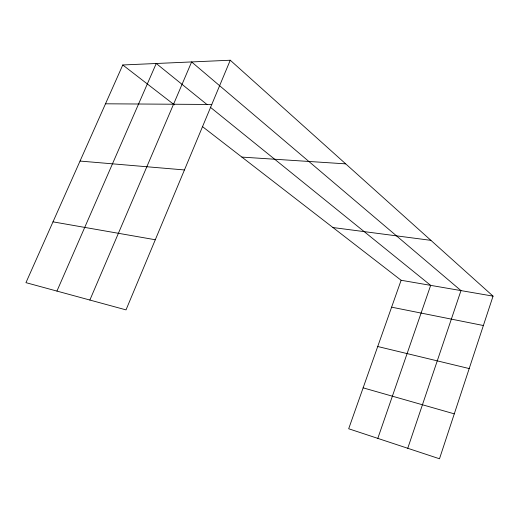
<?xml version="1.0" encoding="UTF-8"?>
<svg xmlns="http://www.w3.org/2000/svg" width="519" height="519" viewBox="0 0 519 519"><rect width="100%" height="100%" fill="white"/><g stroke="black" fill="none" stroke-linecap="round" stroke-linejoin="round"><path stroke-width="0.78" d="M230.254 60.23L126.02 309.882L25.95 282.654L122.776 64.972L230.254 60.23L493.05 296.135L439.496 458.77L348.684 428.759L401.116 280.266L202.326 126.5M407.752 448.28L460.982 290.601L191.621 61.936L89.871 300.047M377.806 438.386L430.666 285.366L210.253 107.161M56.941 291.088L156.245 63.493L207.113 104.624M105.506 103.8L211.784 104.475M241.873 157.095L345.699 163.861M80.036 161.065L184.446 169.947M332.945 227.536L430.913 240.355M401.116 280.266L493.05 296.135M52.996 221.847L155.304 239.752M391.618 307.17L483.371 325.523M377.722 346.51L469.202 368.561M363.131 387.842L454.287 413.857M122.776 64.972L174.3 104.819"/></g></svg>
